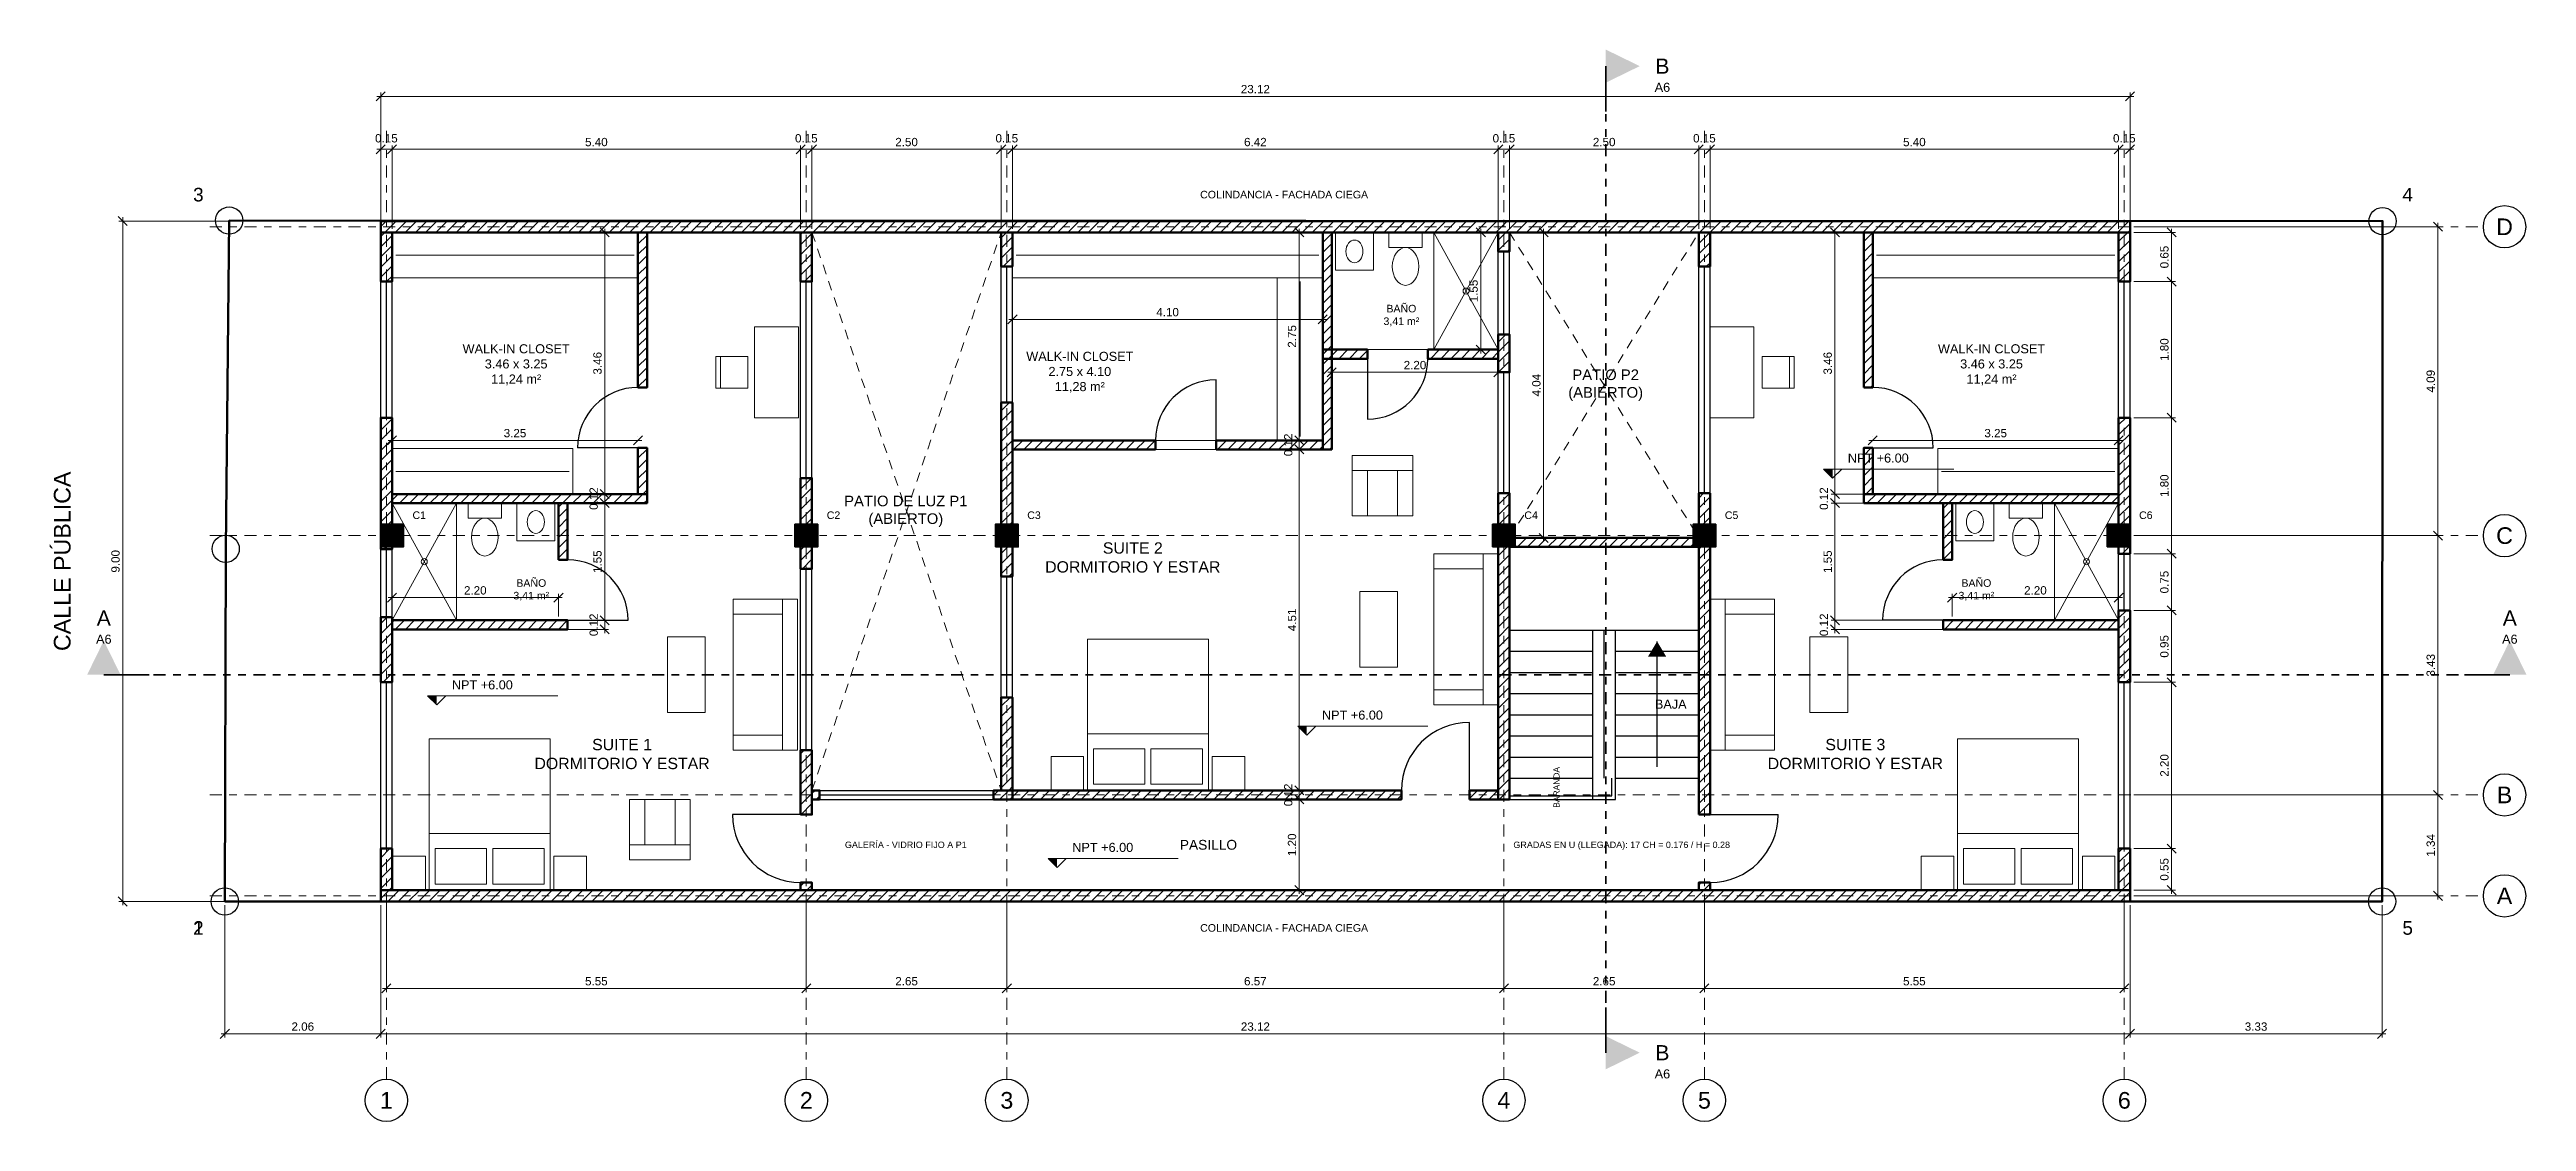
# Model space of a CAD drawing. Header units: metres. Extents: x -2.3 to 30.4, y -2.9 to 11.3.
import ezdxf
from ezdxf.enums import TextEntityAlignment as Align

# ---------------------------------------------------------------- set-up
doc = ezdxf.new("R2010")
doc.units = ezdxf.units.M
for name, pattern in [('CENTER', [5.08, 3.175, -0.635, 0.635, -0.635]), ('DASHED', [1.524, 1.27, -0.254]), ('PHANTOM', [6.35, 3.175, -0.635, 0.635, -0.635, 0.635, -0.635])]:
    doc.linetypes.add(name, pattern=pattern)
for name, color, linetype, lineweight in [('A-CORTES', 7, 'Continuous', 35), ('A-COTA-50', 7, 'Continuous', 18), ('A-EJES', 8, 'CENTER', 13), ('A-EJES-TXT', 7, 'Continuous', 25), ('A-ESCALERA', 7, 'Continuous', 25), ('A-ESPACIOS', 7, 'Continuous', 25), ('A-MOBILIARIO', 8, 'Continuous', 18), ('A-MURO', 7, 'Continuous', 50), ('A-MURO-TRAMA', 8, 'Continuous', 9), ('A-NIVELES', 7, 'Continuous', 18), ('A-PROYECCION', 8, 'DASHED', 18), ('A-PUERTA', 7, 'Continuous', 25), ('A-TXT-50', 7, 'Continuous', 18), ('A-VENTANA', 7, 'Continuous', 25), ('E-COLUMNA', 7, 'Continuous', 35), ('T-LINDERO', 7, 'Continuous', 50), ('T-VERTICE', 7, 'Continuous', 25)]:
    doc.layers.add(name, color=color, linetype=linetype, lineweight=lineweight)
doc.styles.add('ARIAL', font='arial.ttf')
doc.dimstyles.new('COTA-50', dxfattribs={"dimtxt": 0.11, "dimasz": 0.06, "dimexe": 0.05, "dimexo": 0.05, "dimgap": 0.04, "dimtad": 1, "dimzin": 0, "dimdsep": 46, "dimtxsty": 'ARIAL', "dimtsz": 0.06, "dimcen": 2.5, "dimdle": 0.05, "dimclrd": 7, "dimclre": 7, "dimclrt": 7, "dimazin": 3, "dimtfac": 1, "dimtmove": 0, "dimatfit": 3, "dimlwd": 18, "dimlwe": 13})

# ---------------------------------------------------------------- blocks, each defined once
blk = doc.blocks.new('_OBLIQUE')
at = {"color": 0, "linetype": 'BYBLOCK'}
blk.add_line((-0.5, -0.5), (0.5, 0.5), dxfattribs=at)
blk = doc.blocks.new('*D9')
at = {"color": 7, "lineweight": 13}
for p, q in [((25.23, 1.41), (29.3, 1.41)), ((25.23, 0.075), (29.3, 0.075))]:
    blk.add_line(p, q, dxfattribs=at)
at = {"color": 7, "lineweight": 18}
blk.add_line((29.25, 0.025), (29.25, 1.46), dxfattribs=at)
at = {"layer": 'Defpoints'}
for p in [(25.18, 1.41), (25.18, 0.075), (29.25, 0.075)]:
    blk.add_point(p, dxfattribs=at)
at = {"layer": 'A-COTA-50', "color": 7, "xscale": 0.12, "yscale": 0.12, "rotation": 90}
for p in [(29.25, 1.41), (29.25, 0.075)]:
    blk.add_blockref('_OBLIQUE', p, dxfattribs=at)
at = {"layer": 'A-COTA-50', "color": 7, "insert": (29.155, 0.7425), "char_height": 0.11, "attachment_point": 5, "rotation": 90, "style": 'ARIAL'}
blk.add_mtext('1.34', dxfattribs=at)

msp = doc.modelspace()

# ---------------------------------------------------------------- hatches: boundary and pattern name
at = {"layer": 'A-MURO-TRAMA'}
h = msp.add_hatch(dxfattribs=at)
h.set_pattern_fill('ANSI31', scale=0.03)
h.paths.add_polyline_path([(2.06, 8.85), (2.06, 9), (25.18, 9), (25.18, 8.85)])
h = msp.add_hatch(dxfattribs=at)
h.set_pattern_fill('ANSI31', scale=0.03)
h.paths.add_polyline_path([(2.06, 8.2), (2.06, 8.85), (2.21, 8.85), (2.21, 8.2)])
h = msp.add_hatch(dxfattribs=at)
h.set_pattern_fill('ANSI31', scale=0.03)
h.paths.add_polyline_path([(5.46, 6.8), (5.46, 8.85), (5.58, 8.85), (5.58, 6.8)])
h = msp.add_hatch(dxfattribs=at)
h.set_pattern_fill('ANSI31', scale=0.03)
h.paths.add_polyline_path([(7.61, 8.2), (7.61, 8.85), (7.76, 8.85), (7.76, 8.2)])
h = msp.add_hatch(dxfattribs=at)
h.set_pattern_fill('ANSI31', scale=0.03)
h.paths.add_polyline_path([(10.26, 8.4), (10.26, 8.85), (10.41, 8.85), (10.41, 8.4)])
h = msp.add_hatch(dxfattribs=at)
h.set_pattern_fill('ANSI31', scale=0.03)
h.paths.add_polyline_path([(14.51, 5.98), (14.51, 8.85), (14.63, 8.85), (14.63, 5.98)])
h = msp.add_hatch(dxfattribs=at)
h.set_pattern_fill('ANSI31', scale=0.03)
h.paths.add_polyline_path([(16.83, 8.6), (16.83, 8.85), (16.98, 8.85), (16.98, 8.6)])
h = msp.add_hatch(dxfattribs=at)
h.set_pattern_fill('ANSI31', scale=0.03)
h.paths.add_polyline_path([(19.48, 8.4), (19.48, 8.85), (19.63, 8.85), (19.63, 8.4)])
h = msp.add_hatch(dxfattribs=at)
h.set_pattern_fill('ANSI31', scale=0.03)
h.paths.add_polyline_path([(21.66, 6.8), (21.66, 8.85), (21.78, 8.85), (21.78, 6.8)])
h = msp.add_hatch(dxfattribs=at)
h.set_pattern_fill('ANSI31', scale=0.03)
h.paths.add_polyline_path([(25.03, 8.2), (25.03, 8.85), (25.18, 8.85), (25.18, 8.2)])
h = msp.add_hatch(dxfattribs=at)
h.set_pattern_fill('ANSI31', scale=0.03)
h.paths.add_polyline_path([(14.51, 7.18), (14.51, 7.3), (14.63, 7.3), (14.63, 7.18)])
h = msp.add_hatch(dxfattribs=at)
h.set_pattern_fill('ANSI31', scale=0.03)
h.paths.add_polyline_path([(14.63, 7.18), (14.63, 7.3), (15.1, 7.3), (15.1, 7.18)])
h = msp.add_hatch(dxfattribs=at)
h.set_pattern_fill('ANSI31', scale=0.03)
h.paths.add_polyline_path([(15.9, 7.18), (15.9, 7.3), (16.83, 7.3), (16.83, 7.18)])
h = msp.add_hatch(dxfattribs=at)
h.set_pattern_fill('ANSI31', scale=0.03)
h.paths.add_polyline_path([(16.83, 7), (16.83, 7.5), (16.98, 7.5), (16.98, 7)])
h = msp.add_hatch(dxfattribs=at)
h.set_pattern_fill('ANSI31', scale=0.03)
h.paths.add_polyline_path([(10.26, 4.3), (10.26, 6.6), (10.41, 6.6), (10.41, 4.3)])
h = msp.add_hatch(dxfattribs=at)
h.set_pattern_fill('ANSI31', scale=0.03)
h.paths.add_polyline_path([(2.06, 4.66), (2.06, 6.4), (2.21, 6.4), (2.21, 4.66)])
h = msp.add_hatch(dxfattribs=at)
h.set_pattern_fill('ANSI31', scale=0.03)
h.paths.add_polyline_path([(25.03, 4.6), (25.03, 6.4), (25.18, 6.4), (25.18, 4.6)])
h = msp.add_hatch(dxfattribs=at)
h.set_pattern_fill('ANSI31', scale=0.03)
h.paths.add_polyline_path([(5.46, 5.39), (5.46, 6), (5.58, 6), (5.58, 5.39)])
h = msp.add_hatch(dxfattribs=at)
h.set_pattern_fill('ANSI31', scale=0.03)
h.paths.add_polyline_path([(10.41, 5.98), (10.41, 6.1), (12.3, 6.1), (12.3, 5.98)])
h = msp.add_hatch(dxfattribs=at)
h.set_pattern_fill('ANSI31', scale=0.03)
h.paths.add_polyline_path([(13.1, 5.98), (13.1, 6.1), (14.51, 6.1), (14.51, 5.98)])
h = msp.add_hatch(dxfattribs=at)
h.set_pattern_fill('ANSI31', scale=0.03)
h.paths.add_polyline_path([(21.66, 5.39), (21.66, 6), (21.78, 6), (21.78, 5.39)])
h = msp.add_hatch(dxfattribs=at)
h.set_pattern_fill('ANSI31', scale=0.03)
h.paths.add_polyline_path([(7.61, 4.4), (7.61, 5.6), (7.76, 5.6), (7.76, 4.4)])
h = msp.add_hatch(dxfattribs=at)
h.set_pattern_fill('ANSI31', scale=0.03)
h.paths.add_polyline_path([(2.21, 5.27), (2.21, 5.39), (5.58, 5.39), (5.58, 5.27)])
h = msp.add_hatch(dxfattribs=at)
h.set_pattern_fill('ANSI31', scale=0.03)
h.paths.add_polyline_path([(4.41, 4.52), (4.41, 5.27), (4.53, 5.27), (4.53, 4.52)])
h = msp.add_hatch(dxfattribs=at)
h.set_pattern_fill('ANSI31', scale=0.03)
h.paths.add_polyline_path([(16.83, 1.35), (16.83, 5.4), (16.98, 5.4), (16.98, 1.35)])
h = msp.add_hatch(dxfattribs=at)
h.set_pattern_fill('ANSI31', scale=0.03)
h.paths.add_polyline_path([(19.48, 1.15), (19.48, 5.4), (19.63, 5.4), (19.63, 1.15)])
h = msp.add_hatch(dxfattribs=at)
h.set_pattern_fill('ANSI31', scale=0.03)
h.paths.add_polyline_path([(21.66, 5.27), (21.66, 5.39), (25.03, 5.39), (25.03, 5.27)])
h = msp.add_hatch(dxfattribs=at)
h.set_pattern_fill('ANSI31', scale=0.03)
h.paths.add_polyline_path([(22.71, 4.52), (22.71, 5.27), (22.83, 5.27), (22.83, 4.52)])
h = msp.add_hatch(dxfattribs=at)
h.set_pattern_fill('ANSI31', scale=0.03)
h.paths.add_polyline_path([(16.98, 4.69), (16.98, 4.81), (19.48, 4.81), (19.48, 4.69)])
h = msp.add_hatch(dxfattribs=at)
h.set_pattern_fill('ANSI31', scale=0.03)
h.paths.add_polyline_path([(2.06, 2.9), (2.06, 3.76), (2.21, 3.76), (2.21, 2.9)])
h = msp.add_hatch(dxfattribs=at)
h.set_pattern_fill('ANSI31', scale=0.03)
h.paths.add_polyline_path([(2.21, 3.6), (2.21, 3.72), (4.53, 3.72), (4.53, 3.6)])
h = msp.add_hatch(dxfattribs=at)
h.set_pattern_fill('ANSI31', scale=0.03)
h.paths.add_polyline_path([(22.71, 3.6), (22.71, 3.72), (25.03, 3.72), (25.03, 3.6)])
h = msp.add_hatch(dxfattribs=at)
h.set_pattern_fill('ANSI31', scale=0.03)
h.paths.add_polyline_path([(25.03, 2.9), (25.03, 3.85), (25.18, 3.85), (25.18, 2.9)])
h = msp.add_hatch(dxfattribs=at)
h.set_pattern_fill('ANSI31', scale=0.03)
h.paths.add_polyline_path([(10.26, 1.47), (10.26, 2.7), (10.41, 2.7), (10.41, 1.47)])
h = msp.add_hatch(dxfattribs=at)
h.set_pattern_fill('ANSI31', scale=0.03)
h.paths.add_polyline_path([(7.61, 1.15), (7.61, 2), (7.76, 2), (7.76, 1.15)])
h = msp.add_hatch(dxfattribs=at)
h.set_pattern_fill('ANSI31', scale=0.03)
h.paths.add_polyline_path([(7.76, 1.35), (7.76, 1.47), (7.86, 1.47), (7.86, 1.35)])
h = msp.add_hatch(dxfattribs=at)
h.set_pattern_fill('ANSI31', scale=0.03)
h.paths.add_polyline_path([(10.16, 1.35), (10.16, 1.47), (10.41, 1.47), (10.41, 1.35)])
h = msp.add_hatch(dxfattribs=at)
h.set_pattern_fill('ANSI31', scale=0.03)
h.paths.add_polyline_path([(10.41, 1.35), (10.41, 1.47), (15.55, 1.47), (15.55, 1.35)])
h = msp.add_hatch(dxfattribs=at)
h.set_pattern_fill('ANSI31', scale=0.03)
h.paths.add_polyline_path([(16.45, 1.35), (16.45, 1.47), (16.83, 1.47), (16.83, 1.35)])
h = msp.add_hatch(dxfattribs=at)
h.set_pattern_fill('ANSI31', scale=0.03)
h.paths.add_polyline_path([(2.06, 0.15), (2.06, 0.7), (2.21, 0.7), (2.21, 0.15)])
h = msp.add_hatch(dxfattribs=at)
h.set_pattern_fill('ANSI31', scale=0.03)
h.paths.add_polyline_path([(25.03, 0.15), (25.03, 0.7), (25.18, 0.7), (25.18, 0.15)])
h = msp.add_hatch(dxfattribs=at)
h.set_pattern_fill('ANSI31', scale=0.03)
h.paths.add_polyline_path([(2.06, 0), (2.06, 0.15), (25.18, 0.15), (25.18, 0)])
h = msp.add_hatch(dxfattribs=at)
h.set_pattern_fill('ANSI31', scale=0.03)
h.paths.add_polyline_path([(7.61, 0.15), (7.61, 0.25), (7.76, 0.25), (7.76, 0.15)])
h = msp.add_hatch(dxfattribs=at)
h.set_pattern_fill('ANSI31', scale=0.03)
h.paths.add_polyline_path([(19.48, 0.15), (19.48, 0.25), (19.63, 0.25), (19.63, 0.15)])
at = {"layer": 'A-NIVELES'}
for points in [[(21.13, 5.72), (21.25, 5.72), (21.25, 5.6)], [(2.68, 2.72), (2.8, 2.72), (2.8, 2.6)], [(14.18, 2.32), (14.3, 2.32), (14.3, 2.2)], [(10.88, 0.57), (11, 0.57), (11, 0.45)]]:
    msp.add_hatch(color=7, dxfattribs=at).paths.add_polyline_path(points)
at = {"layer": 'E-COLUMNA'}
for points in [[(2.06, 4.69), (2.06, 4.99), (2.36, 4.99), (2.36, 4.69)], [(7.535, 4.69), (7.535, 4.99), (7.835, 4.99), (7.835, 4.69)], [(10.185, 4.69), (10.185, 4.99), (10.485, 4.99), (10.485, 4.69)], [(16.755, 4.69), (16.755, 4.99), (17.055, 4.99), (17.055, 4.69)], [(19.405, 4.69), (19.405, 4.99), (19.705, 4.99), (19.705, 4.69)], [(24.88, 4.69), (24.88, 4.99), (25.18, 4.99), (25.18, 4.69)]]:
    msp.add_hatch(color=7, dxfattribs=at).paths.add_polyline_path(points)

# ---------------------------------------------------------------- linework, layer by layer
at = {"layer": 'A-CORTES'}
for p, q in [((18.25, 11.05), (18.25, 10.45)), ((-1.6, 3), (-1, 3)), ((30.2, 3), (29.6, 3)), ((18.25, -2), (18.25, -1.4))]:
    msp.add_line(p, q, dxfattribs=at)
at = {"layer": 'A-CORTES', "linetype": 'PHANTOM', "ltscale": 0.05}
for p, q in [((18.25, -2), (18.25, 11.05)), ((-1.6, 3), (30.2, 3))]:
    msp.add_line(p, q, dxfattribs=at)
at = {"layer": 'A-CORTES'}
for points in [[(18.25, 10.83), (18.25, 11.27), (18.7, 11.05)], [(-1.82, 3), (-1.38, 3), (-1.6, 3.45)], [(29.98, 3), (30.42, 3), (30.2, 3.45)], [(18.25, -2.22), (18.25, -1.78), (18.7, -2)]]:
    msp.add_solid(points, dxfattribs=at)
at = {"layer": 'A-EJES', "ltscale": 0.05}
for p, q in [((2.135, -2.35), (2.135, 10.2)), ((7.685, -2.35), (7.685, 10.2)), ((10.335, -2.35), (10.335, 10.2)), ((16.905, -2.35), (16.905, 10.2)), ((19.555, -2.35), (19.555, 10.2)), ((25.105, -2.35), (25.105, 10.2)), ((-0.2, 8.925), (29.85, 8.925)), ((-0.2, 4.84), (29.85, 4.84)), ((-0.2, 1.41), (29.85, 1.41)), ((-0.2, 0.075), (29.85, 0.075))]:
    msp.add_line(p, q, dxfattribs=at)
at = {"layer": 'A-EJES-TXT'}
for centre in [(30.13, 8.925), (30.13, 4.84), (30.13, 1.41), (30.13, 0.075), (2.135, -2.63), (7.685, -2.63), (10.335, -2.63), (16.905, -2.63), (19.555, -2.63), (25.105, -2.63)]:
    msp.add_circle(centre, 0.28, dxfattribs=at)
at = {"layer": 'A-ESCALERA'}
for p, q in [((16.98, 3.59), (18.08, 3.59)), ((16.98, 3.59), (19.48, 3.59)), ((16.98, 3.31), (18.08, 3.31)), ((18.08, 1.35), (18.08, 3.59)), ((18.23, 1.63), (18.23, 3.59)), ((18.38, 3.59), (19.48, 3.59)), ((18.38, 1.63), (18.38, 3.59)), ((18.38, 3.31), (19.48, 3.31)), ((18.93, 1.78), (18.93, 3.44)), ((16.98, 3.03), (18.08, 3.03)), ((18.38, 3.03), (19.48, 3.03)), ((16.98, 2.75), (18.08, 2.75)), ((18.38, 2.75), (19.48, 2.75)), ((16.98, 2.47), (18.08, 2.47)), ((18.38, 2.47), (19.48, 2.47)), ((16.98, 2.19), (18.08, 2.19)), ((18.38, 2.19), (19.48, 2.19)), ((16.98, 1.91), (18.08, 1.91)), ((18.38, 1.91), (19.48, 1.91)), ((16.98, 1.63), (18.08, 1.63)), ((16.98, 1.35), (18.08, 1.35)), ((18.38, 1.63), (19.48, 1.63))]:
    msp.add_line(p, q, dxfattribs=at)
for points in [[(16.98, 1.35), (18.38, 1.35), (18.38, 1.63)], [(16.98, 1.4), (18.33, 1.4), (18.33, 1.63)]]:
    msp.add_lwpolyline(points, dxfattribs=at)
msp.add_solid([(18.93, 3.44), (18.81, 3.24), (19.05, 3.24)], dxfattribs=at)
at = {"layer": 'A-MOBILIARIO'}
for p, q in [((15.98, 7.3), (16.83, 8.85)), ((15.98, 8.85), (16.83, 7.3)), ((2.26, 8.55), (5.41, 8.55)), ((10.46, 8.55), (14.46, 8.55)), ((21.83, 8.55), (24.98, 8.55)), ((14.21, 6.15), (14.21, 8.2)), ((2.26, 5.69), (4.55, 5.69)), ((22.69, 5.69), (24.98, 5.69)), ((2.21, 3.72), (3.06, 5.27)), ((2.21, 5.27), (3.06, 3.72)), ((24.18, 3.72), (25.03, 5.27)), ((24.18, 5.27), (25.03, 3.72)), ((11.4, 2.22), (13, 2.22)), ((2.7, 0.9), (4.3, 0.9)), ((22.9, 0.9), (24.5, 0.9))]:
    msp.add_line(p, q, dxfattribs=at)
for points in [[(2.21, 8.25), (2.21, 8.85), (5.46, 8.85), (5.46, 8.25)], [(10.41, 8.25), (10.41, 8.85), (14.51, 8.85), (14.51, 8.25)], [(14.68, 8.35), (14.68, 8.85), (15.18, 8.85), (15.18, 8.35)], [(15.825, 8.85), (15.385, 8.85), (15.385, 8.65), (15.825, 8.65)], [(15.98, 7.3), (15.98, 8.85), (16.83, 8.85), (16.83, 7.3)], [(21.78, 8.25), (21.78, 8.85), (25.03, 8.85), (25.03, 8.25)], [(13.91, 6.1), (13.91, 8.25), (14.51, 8.25), (14.51, 6.1)], [(7, 6.4), (7, 7.6), (7.58, 7.6), (7.58, 6.4)], [(19.63, 6.4), (19.63, 7.6), (20.21, 7.6), (20.21, 6.4)], [(6.49, 7.21), (6.49, 6.79), (6.91, 6.79), (6.91, 7.21)], [(6.49, 7.21), (6.49, 6.79), (6.55, 6.79), (6.55, 7.21)], [(20.74, 6.79), (20.74, 7.21), (20.32, 7.21), (20.32, 6.79)], [(20.74, 6.79), (20.74, 7.21), (20.68, 7.21), (20.68, 6.79)], [(2.21, 5.39), (2.21, 5.99), (4.6, 5.99), (4.6, 5.39)], [(14.9, 5.1), (14.9, 5.9), (15.7, 5.9), (15.7, 5.1)], [(14.9, 5.7), (14.9, 5.9), (15.7, 5.9), (15.7, 5.7)], [(22.64, 5.39), (22.64, 5.99), (25.03, 5.99), (25.03, 5.39)], [(14.9, 5.1), (14.9, 5.7), (15.1, 5.7), (15.1, 5.1)], [(15.5, 5.1), (15.5, 5.7), (15.7, 5.7), (15.7, 5.1)], [(2.21, 3.72), (2.21, 5.27), (3.06, 5.27), (3.06, 3.72)], [(3.655, 5.27), (3.215, 5.27), (3.215, 5.07), (3.655, 5.07)], [(3.86, 4.77), (3.86, 5.27), (4.36, 5.27), (4.36, 4.77)], [(22.88, 4.77), (22.88, 5.27), (23.38, 5.27), (23.38, 4.77)], [(24.025, 5.27), (23.585, 5.27), (23.585, 5.07), (24.025, 5.07)], [(24.18, 3.72), (24.18, 5.27), (25.03, 5.27), (25.03, 3.72)], [(15.98, 2.6), (15.98, 4.6), (16.83, 4.6), (16.83, 2.6)], [(15.98, 4.4), (15.98, 4.6), (16.63, 4.6), (16.63, 4.4)], [(16.63, 2.6), (16.63, 4.6), (16.83, 4.6), (16.83, 2.6)], [(6.72, 2), (6.72, 4), (7.57, 4), (7.57, 2)], [(6.72, 3.8), (6.72, 4), (7.37, 4), (7.37, 3.8)], [(7.37, 2), (7.37, 4), (7.57, 4), (7.57, 2)], [(15, 3.1), (15, 4.1), (15.5, 4.1), (15.5, 3.1)], [(19.63, 2), (19.63, 4), (20.48, 4), (20.48, 2)], [(19.63, 2), (19.63, 4), (19.83, 4), (19.83, 2)], [(19.83, 3.8), (19.83, 4), (20.48, 4), (20.48, 3.8)], [(5.85, 2.5), (5.85, 3.5), (6.35, 3.5), (6.35, 2.5)], [(11.4, 1.47), (11.4, 3.47), (13, 3.47), (13, 1.47)], [(20.95, 2.5), (20.95, 3.5), (21.45, 3.5), (21.45, 2.5)], [(15.98, 2.6), (15.98, 2.8), (16.63, 2.8), (16.63, 2.6)], [(2.7, 0.15), (2.7, 2.15), (4.3, 2.15), (4.3, 0.15)], [(6.72, 2), (6.72, 2.2), (7.37, 2.2), (7.37, 2)], [(11.48, 1.55), (11.48, 2.02), (12.16, 2.02), (12.16, 1.55)], [(12.24, 1.55), (12.24, 2.02), (12.92, 2.02), (12.92, 1.55)], [(19.83, 2), (19.83, 2.2), (20.48, 2.2), (20.48, 2)], [(22.9, 0.15), (22.9, 2.15), (24.5, 2.15), (24.5, 0.15)], [(10.92, 1.47), (10.92, 1.92), (11.35, 1.92), (11.35, 1.47)], [(13.05, 1.47), (13.05, 1.92), (13.48, 1.92), (13.48, 1.47)], [(5.35, 0.55), (5.35, 1.35), (6.15, 1.35), (6.15, 0.55)], [(5.35, 0.75), (5.35, 1.35), (5.55, 1.35), (5.55, 0.75)], [(5.95, 0.75), (5.95, 1.35), (6.15, 1.35), (6.15, 0.75)], [(2.78, 0.23), (2.78, 0.7), (3.46, 0.7), (3.46, 0.23)], [(3.54, 0.23), (3.54, 0.7), (4.22, 0.7), (4.22, 0.23)], [(5.35, 0.55), (5.35, 0.75), (6.15, 0.75), (6.15, 0.55)], [(22.98, 0.23), (22.98, 0.7), (23.66, 0.7), (23.66, 0.23)], [(23.74, 0.23), (23.74, 0.7), (24.42, 0.7), (24.42, 0.23)], [(2.22, 0.15), (2.22, 0.6), (2.65, 0.6), (2.65, 0.15)], [(4.35, 0.15), (4.35, 0.6), (4.78, 0.6), (4.78, 0.15)], [(22.42, 0.15), (22.42, 0.6), (22.85, 0.6), (22.85, 0.15)], [(24.55, 0.15), (24.55, 0.6), (24.98, 0.6), (24.98, 0.15)]]:
    msp.add_lwpolyline(points, close=True, dxfattribs=at)
for centre in [(16.405, 8.075), (2.635, 4.495), (24.605, 4.495)]:
    msp.add_circle(centre, 0.04, dxfattribs=at)
for centre, major_axis, ratio in [((14.93, 8.6), (0, 0.15), 0.75), ((15.605, 8.4), (0, -0.25), 0.7), ((3.435, 4.82), (0, -0.25), 0.7), ((4.11, 5.02), (0, 0.15), 0.75), ((23.13, 5.02), (0, 0.15), 0.75), ((23.805, 4.82), (0, -0.25), 0.7)]:
    msp.add_ellipse(centre, major_axis=major_axis, ratio=ratio, dxfattribs=at)
at = {"layer": 'A-MURO'}
for points in [[(2.06, 8.85), (2.06, 9), (25.18, 9), (25.18, 8.85)], [(2.06, 8.2), (2.06, 8.85), (2.21, 8.85), (2.21, 8.2)], [(5.46, 6.8), (5.46, 8.85), (5.58, 8.85), (5.58, 6.8)], [(7.61, 8.2), (7.61, 8.85), (7.76, 8.85), (7.76, 8.2)], [(10.26, 8.4), (10.26, 8.85), (10.41, 8.85), (10.41, 8.4)], [(14.51, 5.98), (14.51, 8.85), (14.63, 8.85), (14.63, 5.98)], [(16.83, 8.6), (16.83, 8.85), (16.98, 8.85), (16.98, 8.6)], [(19.48, 8.4), (19.48, 8.85), (19.63, 8.85), (19.63, 8.4)], [(21.66, 6.8), (21.66, 8.85), (21.78, 8.85), (21.78, 6.8)], [(25.03, 8.2), (25.03, 8.85), (25.18, 8.85), (25.18, 8.2)], [(14.51, 7.18), (14.51, 7.3), (14.63, 7.3), (14.63, 7.18)], [(14.63, 7.18), (14.63, 7.3), (15.1, 7.3), (15.1, 7.18)], [(15.9, 7.18), (15.9, 7.3), (16.83, 7.3), (16.83, 7.18)], [(16.83, 7), (16.83, 7.5), (16.98, 7.5), (16.98, 7)], [(10.26, 4.3), (10.26, 6.6), (10.41, 6.6), (10.41, 4.3)], [(2.06, 4.66), (2.06, 6.4), (2.21, 6.4), (2.21, 4.66)], [(25.03, 4.6), (25.03, 6.4), (25.18, 6.4), (25.18, 4.6)], [(5.46, 5.39), (5.46, 6), (5.58, 6), (5.58, 5.39)], [(10.41, 5.98), (10.41, 6.1), (12.3, 6.1), (12.3, 5.98)], [(13.1, 5.98), (13.1, 6.1), (14.51, 6.1), (14.51, 5.98)], [(21.66, 5.39), (21.66, 6), (21.78, 6), (21.78, 5.39)], [(7.61, 4.4), (7.61, 5.6), (7.76, 5.6), (7.76, 4.4)], [(2.21, 5.27), (2.21, 5.39), (5.58, 5.39), (5.58, 5.27)], [(4.41, 4.52), (4.41, 5.27), (4.53, 5.27), (4.53, 4.52)], [(16.83, 1.35), (16.83, 5.4), (16.98, 5.4), (16.98, 1.35)], [(19.48, 1.15), (19.48, 5.4), (19.63, 5.4), (19.63, 1.15)], [(21.66, 5.27), (21.66, 5.39), (25.03, 5.39), (25.03, 5.27)], [(22.71, 4.52), (22.71, 5.27), (22.83, 5.27), (22.83, 4.52)], [(16.98, 4.69), (16.98, 4.81), (19.48, 4.81), (19.48, 4.69)], [(2.06, 2.9), (2.06, 3.76), (2.21, 3.76), (2.21, 2.9)], [(2.21, 3.6), (2.21, 3.72), (4.53, 3.72), (4.53, 3.6)], [(22.71, 3.6), (22.71, 3.72), (25.03, 3.72), (25.03, 3.6)], [(25.03, 2.9), (25.03, 3.85), (25.18, 3.85), (25.18, 2.9)], [(10.26, 1.47), (10.26, 2.7), (10.41, 2.7), (10.41, 1.47)], [(7.61, 1.15), (7.61, 2), (7.76, 2), (7.76, 1.15)], [(7.76, 1.35), (7.76, 1.47), (7.86, 1.47), (7.86, 1.35)], [(10.16, 1.35), (10.16, 1.47), (10.41, 1.47), (10.41, 1.35)], [(10.41, 1.35), (10.41, 1.47), (15.55, 1.47), (15.55, 1.35)], [(16.45, 1.35), (16.45, 1.47), (16.83, 1.47), (16.83, 1.35)], [(2.06, 0.15), (2.06, 0.7), (2.21, 0.7), (2.21, 0.15)], [(25.03, 0.15), (25.03, 0.7), (25.18, 0.7), (25.18, 0.15)], [(2.06, 0), (2.06, 0.15), (25.18, 0.15), (25.18, 0)], [(7.61, 0.15), (7.61, 0.25), (7.76, 0.25), (7.76, 0.15)], [(19.48, 0.15), (19.48, 0.25), (19.63, 0.25), (19.63, 0.15)]]:
    msp.add_lwpolyline(points, close=True, dxfattribs=at)
at = {"layer": 'A-NIVELES'}
for p, q in [((21.13, 5.72), (22.85, 5.72)), ((2.68, 2.72), (4.4, 2.72)), ((14.18, 2.32), (15.9, 2.32)), ((10.88, 0.57), (12.6, 0.57))]:
    msp.add_line(p, q, dxfattribs=at)
for points in [[(21.13, 5.72), (21.37, 5.72), (21.25, 5.6)], [(2.68, 2.72), (2.92, 2.72), (2.8, 2.6)], [(14.18, 2.32), (14.42, 2.32), (14.3, 2.2)], [(10.88, 0.57), (11.12, 0.57), (11, 0.45)]]:
    msp.add_lwpolyline(points, close=True, dxfattribs=at)
at = {"layer": 'A-PROYECCION', "ltscale": 0.1}
for p, q in [((7.76, 1.47), (10.26, 8.85)), ((7.76, 8.85), (10.26, 1.47)), ((16.98, 4.81), (19.48, 8.85)), ((16.98, 8.85), (19.48, 4.81))]:
    msp.add_line(p, q, dxfattribs=at)
at = {"layer": 'A-PUERTA'}
for p, q in [((13.1, 6.1), (13.1, 6.9)), ((15.1, 7.18), (15.1, 6.38)), ((5.46, 6), (4.66, 6)), ((21.78, 6), (22.58, 6)), ((4.53, 3.72), (5.33, 3.72)), ((22.71, 3.72), (21.91, 3.72)), ((16.45, 1.47), (16.45, 2.37)), ((7.61, 1.15), (6.71, 1.15)), ((19.63, 1.15), (20.53, 1.15))]:
    msp.add_line(p, q, dxfattribs=at)
for centre, radius, start, end in [((13.1, 6.1), 0.8, 90, 180), ((15.1, 7.18), 0.8, -90, 0), ((5.46, 6), 0.8, 90, 180), ((21.78, 6), 0.8, 0, 90), ((4.53, 3.72), 0.8, 0, 90), ((22.71, 3.72), 0.8, 90, 180), ((16.45, 1.47), 0.9, 90, 180), ((7.61, 1.15), 0.9, 180, -90), ((19.63, 1.15), 0.9, -90, 0)]:
    msp.add_arc(centre, radius, start, end, dxfattribs=at)
at = {"layer": 'A-VENTANA'}
for p, q in [((16.83, 7.5), (16.83, 8.6)), ((16.83, 8.6), (16.98, 8.6)), ((16.905, 7.5), (16.905, 8.6)), ((16.98, 7.5), (16.98, 8.6)), ((2.06, 6.4), (2.06, 8.2)), ((2.06, 8.2), (2.21, 8.2)), ((2.135, 6.4), (2.135, 8.2)), ((2.21, 6.4), (2.21, 8.2)), ((7.61, 5.6), (7.61, 8.2)), ((7.61, 8.2), (7.76, 8.2)), ((7.685, 5.6), (7.685, 8.2)), ((7.76, 5.6), (7.76, 8.2)), ((10.26, 6.6), (10.26, 8.4)), ((10.26, 8.4), (10.41, 8.4)), ((10.335, 6.6), (10.335, 8.4)), ((10.41, 6.6), (10.41, 8.4)), ((19.48, 5.4), (19.48, 8.4)), ((19.48, 8.4), (19.63, 8.4)), ((19.555, 5.4), (19.555, 8.4)), ((19.63, 5.4), (19.63, 8.4)), ((25.03, 6.4), (25.03, 8.2)), ((25.03, 8.2), (25.18, 8.2)), ((25.105, 6.4), (25.105, 8.2)), ((25.18, 6.4), (25.18, 8.2)), ((16.83, 7.5), (16.98, 7.5)), ((16.83, 5.4), (16.83, 7)), ((16.83, 7), (16.98, 7)), ((16.905, 5.4), (16.905, 7)), ((16.98, 5.4), (16.98, 7)), ((10.26, 6.6), (10.41, 6.6)), ((2.06, 6.4), (2.21, 6.4)), ((25.03, 6.4), (25.18, 6.4)), ((7.61, 5.6), (7.76, 5.6)), ((16.83, 5.4), (16.98, 5.4)), ((19.48, 5.4), (19.63, 5.4)), ((2.06, 3.76), (2.06, 4.66)), ((2.06, 4.66), (2.21, 4.66)), ((2.135, 3.76), (2.135, 4.66)), ((2.21, 3.76), (2.21, 4.66)), ((25.03, 3.85), (25.03, 4.6)), ((25.03, 4.6), (25.18, 4.6)), ((25.105, 3.85), (25.105, 4.6)), ((25.18, 3.85), (25.18, 4.6)), ((7.61, 2), (7.61, 4.4)), ((7.61, 4.4), (7.76, 4.4)), ((7.685, 2), (7.685, 4.4)), ((7.76, 2), (7.76, 4.4)), ((10.26, 2.7), (10.26, 4.3)), ((10.26, 4.3), (10.41, 4.3)), ((10.335, 2.7), (10.335, 4.3)), ((10.41, 2.7), (10.41, 4.3)), ((2.06, 3.76), (2.21, 3.76)), ((25.03, 3.85), (25.18, 3.85)), ((2.06, 0.7), (2.06, 2.9)), ((2.06, 2.9), (2.21, 2.9)), ((2.135, 0.7), (2.135, 2.9)), ((2.21, 0.7), (2.21, 2.9)), ((10.26, 2.7), (10.41, 2.7)), ((25.03, 0.7), (25.03, 2.9)), ((25.03, 2.9), (25.18, 2.9)), ((25.105, 0.7), (25.105, 2.9)), ((25.18, 0.7), (25.18, 2.9)), ((7.61, 2), (7.76, 2)), ((7.86, 1.47), (10.16, 1.47)), ((7.86, 1.35), (7.86, 1.47)), ((7.86, 1.41), (10.16, 1.41)), ((7.86, 1.35), (10.16, 1.35)), ((10.16, 1.35), (10.16, 1.47)), ((2.06, 0.7), (2.21, 0.7)), ((25.03, 0.7), (25.18, 0.7))]:
    msp.add_line(p, q, dxfattribs=at)
at = {"layer": 'E-COLUMNA'}
for points in [[(2.06, 4.69), (2.06, 4.99), (2.36, 4.99), (2.36, 4.69)], [(7.535, 4.69), (7.535, 4.99), (7.835, 4.99), (7.835, 4.69)], [(10.185, 4.69), (10.185, 4.99), (10.485, 4.99), (10.485, 4.69)], [(16.755, 4.69), (16.755, 4.99), (17.055, 4.99), (17.055, 4.69)], [(19.405, 4.69), (19.405, 4.99), (19.705, 4.99), (19.705, 4.69)], [(24.88, 4.69), (24.88, 4.99), (25.18, 4.99), (25.18, 4.69)]]:
    msp.add_lwpolyline(points, close=True, dxfattribs=at)
at = {"layer": 'T-LINDERO'}
msp.add_lwpolyline([(0, 0), (0.011, 4.665), (0.057, 9.007), (28.518, 9), (28.512, 0)], close=True, dxfattribs=at)
at = {"layer": 'T-VERTICE'}
for centre in [(0.057, 9.007), (28.518, 9), (0.011, 4.665), (0, 0), (28.512, 0)]:
    msp.add_circle(centre, 0.18, dxfattribs=at)

# ---------------------------------------------------------------- texts
at = {"layer": 'A-CORTES', "style": 'ARIAL'}
for s, height, p in [('B', 0.2, (19, 11.05)), ('A6', 0.12, (19, 10.77)), ('A', 0.2, (-1.6, 3.75)), ('A', 0.2, (30.2, 3.75)), ('A6', 0.12, (-1.6, 3.47)), ('A6', 0.12, (30.2, 3.47)), ('B', 0.2, (19, -2)), ('A6', 0.12, (19, -2.28))]:
    msp.add_text(s, height=height, dxfattribs=at).set_placement(p, align=Align.MIDDLE_CENTER)
at = {"layer": 'A-EJES-TXT', "style": 'ARIAL'}
for s, p in [('D', (30.13, 8.925)), ('C', (30.13, 4.84)), ('B', (30.13, 1.41)), ('A', (30.13, 0.075)), ('1', (2.135, -2.63)), ('2', (7.685, -2.63)), ('3', (10.335, -2.63)), ('4', (16.905, -2.63)), ('5', (19.555, -2.63)), ('6', (25.105, -2.63))]:
    msp.add_text(s, height=0.22, dxfattribs=at).set_placement(p, align=Align.MIDDLE_CENTER)
at = {"layer": 'A-ESCALERA', "style": 'ARIAL'}
msp.add_text('BAJA', height=0.12, dxfattribs=at).set_placement((19.11, 2.61), align=Align.MIDDLE_CENTER)
at = {"layer": 'A-ESPACIOS', "style": 'ARIAL'}
msp.add_text('CALLE PÚBLICA', height=0.22, rotation=90, dxfattribs=at).set_placement((-2.15, 4.5), align=Align.MIDDLE_CENTER)
msp.add_text('PASILLO', height=0.13, dxfattribs=at).set_placement((13, 0.75), align=Align.MIDDLE_CENTER)
at = {"layer": 'A-ESPACIOS', "attachment_point": 5, "style": 'ARIAL'}
for s, insert, char_height, width in [('BAÑO\\P3,41 m²', (15.55, 7.75), 0.1, 4), ('WALK-IN CLOSET\\P3.46 x 3.25\\P11,24 m²', (3.85, 7.1), 0.12, 4), ('WALK-IN CLOSET\\P2.75 x 4.10\\P11,28 m²', (11.3, 7), 0.12, 4), ('WALK-IN CLOSET\\P3.46 x 3.25\\P11,24 m²', (23.35, 7.1), 0.12, 4), ('PATIO P2\\P(ABIERTO)', (18.25, 6.83), 0.14, 3), ('PATIO DE LUZ P1\\P(ABIERTO)', (9, 5.16), 0.14, 3), ('SUITE 2\\PDORMITORIO Y ESTAR', (12, 4.55), 0.15, 4), ('BAÑO\\P3,41 m²', (4.05, 4.12), 0.1, 4), ('BAÑO\\P3,41 m²', (23.15, 4.12), 0.1, 4), ('SUITE 1\\PDORMITORIO Y ESTAR', (5.25, 1.95), 0.15, 4), ('SUITE 3\\PDORMITORIO Y ESTAR', (21.55, 1.95), 0.15, 4)]:
    msp.add_mtext(s, dxfattribs=dict(at, insert=insert, char_height=char_height, width=width))
at = {"layer": 'A-NIVELES', "style": 'ARIAL'}
for p in [(21.45, 5.77), (3, 2.77), (14.5, 2.37), (11.2, 0.62)]:
    msp.add_text('NPT +6.00', height=0.12, dxfattribs=at).set_placement(p, align=Align.BOTTOM_LEFT)
at = {"layer": 'A-TXT-50', "style": 'ARIAL'}
msp.add_text('BARANDA', height=0.08, rotation=90, dxfattribs=at).set_placement((17.6, 1.51), align=Align.MIDDLE_CENTER)
msp.add_text('GALERÍA - VIDRIO FIJO A P1', height=0.085, dxfattribs=at).set_placement((9, 0.75), align=Align.MIDDLE_CENTER)
msp.add_text('GRADAS EN U (LLEGADA): 17 CH = 0.176 / H = 0.28', height=0.085, dxfattribs=at).set_placement((17.03, 0.75), align=Align.MIDDLE_LEFT)
at = {"layer": 'A-TXT-50', "char_height": 0.1, "width": 6, "attachment_point": 5, "style": 'ARIAL'}
for insert in [(14, 9.35), (14, -0.35)]:
    msp.add_mtext('COLINDANCIA - FACHADA CIEGA', dxfattribs=dict(at, insert=insert))
at = {"layer": 'E-COLUMNA', "style": 'ARIAL'}
for s, p in [('C1', (2.48, 5.11)), ('C2', (7.955, 5.11)), ('C3', (10.605, 5.11)), ('C4', (17.175, 5.11)), ('C5', (19.825, 5.11)), ('C6', (25.3, 5.11))]:
    msp.add_text(s, height=0.1, dxfattribs=at).set_placement(p, align=Align.MIDDLE_LEFT)
at = {"layer": 'T-VERTICE', "style": 'ARIAL'}
for s, p in [('3', (-0.35, 9.35)), ('4', (28.85, 9.35)), ('2', (-0.35, -0.35)), ('1', (-0.35, -0.35)), ('5', (28.85, -0.35))]:
    msp.add_text(s, height=0.18, dxfattribs=at).set_placement(p, align=Align.MIDDLE_CENTER)

# ---------------------------------------------------------------- dimensions: what is measured, and where the dimension line sits
at = {"layer": 'A-COTA-50'}
for base, p1, p2 in [((2.06, 10.65), (2.06, 9), (25.18, 9)), ((2.06, 9.95), (2.06, 8.85), (2.21, 8.85)), ((7.61, 9.95), (7.61, 8.85), (7.76, 8.85)), ((10.26, 9.95), (10.26, 8.85), (10.41, 8.85)), ((16.83, 9.95), (16.83, 8.85), (16.98, 8.85)), ((19.48, 9.95), (19.48, 8.85), (19.63, 8.85)), ((25.03, 9.95), (25.03, 8.85), (25.18, 8.85)), ((2.21, 9.95), (2.21, 8.85), (7.61, 8.85)), ((7.76, 9.95), (7.76, 8.85), (10.26, 8.85)), ((10.41, 9.95), (10.41, 8.85), (16.83, 8.85)), ((16.98, 9.95), (16.98, 8.85), (19.48, 8.85)), ((19.63, 9.95), (19.63, 8.85), (25.03, 8.85)), ((10.41, 7.7), (10.41, 7.7), (14.51, 7.7)), ((14.63, 7), (14.63, 7.3), (16.83, 7.3)), ((2.21, 6.1), (2.21, 6.1), (5.46, 6.1)), ((21.78, 6.1), (21.78, 6.1), (25.03, 6.1)), ((2.21, 4.02), (2.21, 3.72), (4.41, 3.72)), ((22.83, 4.02), (22.83, 3.72), (25.03, 3.72)), ((0, -1.75), (0, 0), (2.06, 0)), ((2.06, -1.75), (2.06, 0), (25.18, 0)), ((2.135, -1.15), (2.135, 0.075), (7.685, 0.075)), ((7.685, -1.15), (7.685, 0.075), (10.335, 0.075)), ((10.335, -1.15), (10.335, 0.075), (16.905, 0.075)), ((16.905, -1.15), (16.905, 0.075), (19.555, 0.075)), ((19.555, -1.15), (19.555, 0.075), (25.105, 0.075)), ((25.18, -1.75), (25.18, 0), (28.512, 0))]:
    msp.add_linear_dim(base=base, p1=p1, p2=p2, dimstyle='COTA-50', dxfattribs=at).render()
for base, p1, p2 in [((-1.35, 0), (2.06, 0), (2.06, 9)), ((5.02, 5.39), (2.21, 5.39), (2.21, 8.85)), ((14.2, 6.1), (10.41, 6.1), (10.41, 8.85)), ((16.6, 7.3), (14.63, 7.3), (14.63, 8.85)), ((17.43, 4.81), (16.98, 4.81), (16.98, 8.85)), ((21.28, 5.39), (25.03, 5.39), (25.03, 8.85)), ((29.25, 4.84), (25.18, 4.84), (25.18, 8.925)), ((25.73, 8.2), (25.18, 8.2), (25.18, 8.85)), ((25.73, 6.4), (25.18, 6.4), (25.18, 8.2)), ((25.73, 4.6), (25.18, 4.6), (25.18, 6.4)), ((14.2, 5.98), (10.41, 5.98), (10.41, 6.1)), ((14.2, 1.47), (10.41, 1.47), (10.41, 5.98)), ((5.02, 5.27), (2.21, 5.27), (2.21, 5.39)), ((5.02, 3.72), (2.21, 3.72), (2.21, 5.27)), ((21.28, 5.27), (25.03, 5.27), (25.03, 5.39)), ((21.28, 3.72), (25.03, 3.72), (25.03, 5.27)), ((29.25, 1.41), (25.18, 1.41), (25.18, 4.84)), ((25.73, 3.85), (25.18, 3.85), (25.18, 4.6)), ((5.02, 3.6), (2.21, 3.6), (2.21, 3.72)), ((21.28, 3.6), (25.03, 3.6), (25.03, 3.72)), ((25.73, 2.9), (25.18, 2.9), (25.18, 3.85)), ((25.73, 0.7), (25.18, 0.7), (25.18, 2.9)), ((14.2, 1.35), (10.41, 1.35), (10.41, 1.47)), ((14.2, 0.15), (10.41, 0.15), (10.41, 1.35)), ((25.73, 0.15), (25.18, 0.15), (25.18, 0.7))]:
    msp.add_linear_dim(base=base, p1=p1, p2=p2, angle=90, dimstyle='COTA-50', dxfattribs=at).render()
dim = msp.add_linear_dim(base=(29.25, 0.075), p1=(25.18, 0.075), p2=(25.18, 1.41), angle=90, dimstyle='COTA-50', dxfattribs=at)
dim.commit()
dim.dimension.update_dxf_attribs({"geometry": '*D9', "text_midpoint": (29.155, 0.7425)})

doc.saveas('drawing.dxf')
